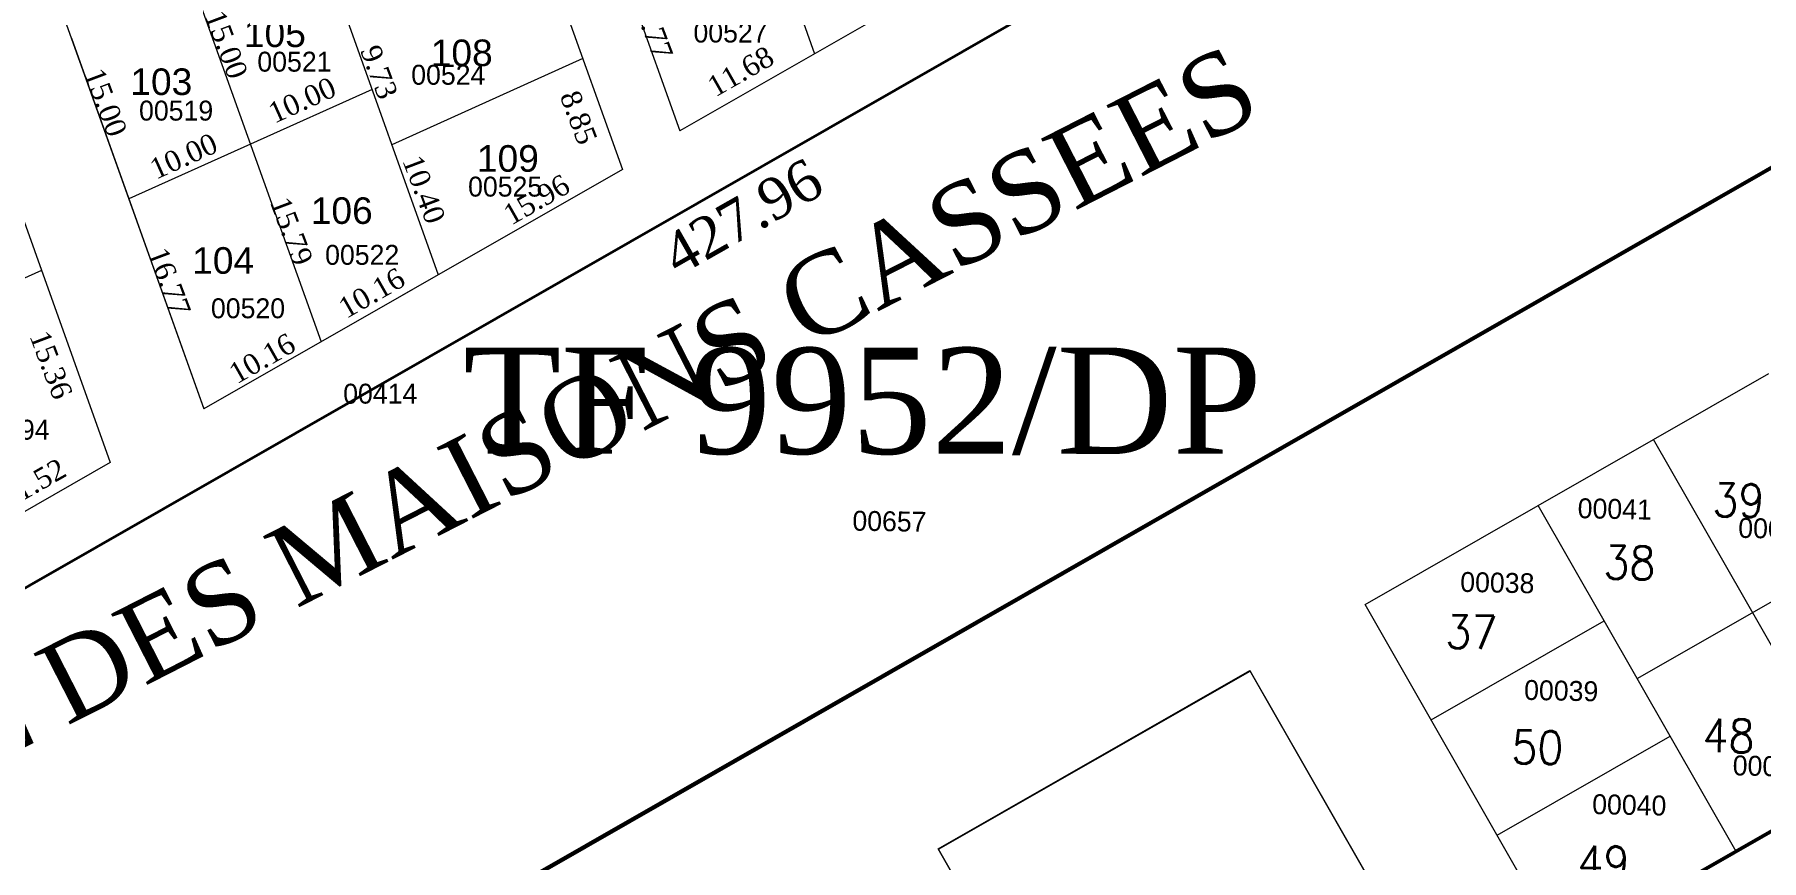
# Model space of a CAD drawing. Header units: metres. Extents: x 245225 to 248406, y 1633796 to 1637634.
# Drawn here: x 245689.7 to 245819.6, y 1636711.4 to 1636773.6 of the extents above; entities that cross this region are included whole.
import ezdxf
from ezdxf.enums import TextEntityAlignment as Align

# ---------------------------------------------------------------- set-up
doc = ezdxf.new("R2010")
doc.units = ezdxf.units.M
doc.header["$MEASUREMENT"] = 0
doc.layers.add('A_revoir_niveau_0', color=7, linetype='Continuous')
doc.layers.add('historique_numero_parcelle', color=7, linetype='Continuous')
for name, color, linetype, lineweight in [('LIMITES TITRES FONCIERS', 7, 'Continuous', 0), ('SUP COLLEC1', 90, 'Continuous', 0), ('Toponymie', 7, 'Continuous', 30)]:
    doc.layers.add(name, color=color, linetype=linetype, lineweight=lineweight)
doc.layers.add('LIMITES_PARCELLES', color=7, linetype='Continuous', lineweight=0, true_color=0xffffff)
doc.styles.get("Standard").update_dxf_attribs({"font": 'txt.shx'})
doc.styles.add('Style-Bookman Old Style', font='BOOKOS.TTF')
doc.styles.add('Style-FANCY', font='FANCY.shx')
doc.styles.add('Style-STANDARD', font='STANDARD.shx')
doc.styles.add('Style-Times New Roman', font='times.ttf')

# ---------------------------------------------------------------- blocks, each defined once
blk = doc.blocks.new('*U571')
at = {"layer": 'LIMITES TITRES FONCIERS', "color": 5, "linetype": 'Continuous', "lineweight": 53, "flags": 128}
blk.add_lwpolyline([(-220.886155, -16.798387), (-150.631459, -149.738903), (220.886211, 74.538191), (179.075952, 149.738863), (-2.488738, 67.013773)], dxfattribs=at)
blk = doc.blocks.new('*U572')
at = {"layer": 'LIMITES TITRES FONCIERS', "color": 5, "lineweight": 53}
blk.add_3dface([(150.99, 218.565), (172.07, 180.645), (-200.3, -43.995), (-220.59, -5.595)], dxfattribs=at)

msp = doc.modelspace()

# ---------------------------------------------------------------- linework, layer by layer
at = {"layer": 'A_revoir_niveau_0', "color": 7, "linetype": 'Continuous', "lineweight": 0}
for p, q in [((245739.39575, 1636797.256238, -0.007546), (245748.369959, 1636772.1232, 0.06739)), ((245728.876837, 1636792.517054, -0.005522), (245738.231373, 1636766.318877, 0.07259)), ((245724.401358, 1636790.083776, -0.003566), (245733.921253, 1636763.422495, 0.075927)), ((245710.025294, 1636783.606794, -0.0008), (245720.064978, 1636755.489802, 0.083033)), ((245700.878414, 1636779.485764, 0.00096), (245711.248817, 1636750.442565, 0.087554)), ((245691.731533, 1636775.364734, 0.00272), (245702.432655, 1636745.395328, 0.092076)), ((245692.472399, 1636773.289876, 0.008906), (245702.432655, 1636745.395328, 0.092076)), ((245684.480172, 1636771.882669, 0.00468), (245695.379726, 1636741.357538, 0.095693)), ((245789.787621, 1636730.659894), (245820.161064, 1636748.047378)), ((245826.386495, 1636717.045146), (245811.482937, 1636743.079526)), ((245817.708368, 1636712.077293), (245802.804811, 1636738.111673)), ((245810.25659, 1636725.094483), (245827.612843, 1636735.030188)), ((245804.691179, 1636704.625514), (245789.787621, 1636730.659894)), ((245794.755473, 1636721.981768), (245807.772663, 1636729.433546)), ((245757.678552, 1636712.27884), (245781.109494, 1636725.692042)), ((245796.013052, 1636699.657662), (245781.109494, 1636725.692042)), ((245804.691179, 1636704.625514), (245835.064622, 1636722.012998)), ((245799.723326, 1636713.303641), (245812.740516, 1636720.75542)), ((245772.58211, 1636686.24446), (245757.678552, 1636712.27884))]:
    msp.add_line(p, q, dxfattribs=at)
at = {"layer": 'A_revoir_niveau_0', "color": 5, "linetype": 'Continuous', "lineweight": 40, "flags": 128}
msp.add_lwpolyline([(245904.959091, 1636911.461804), (245930.174433, 1636870.015722), (245558.774122, 1636657.389392), (245538.087021, 1636715.325371), (245520.969777, 1636762.92637), (245579.818956, 1636789.440258), (245596.181416, 1636760.857858), (245630.890655, 1636780.716536), (245645.799611, 1636754.679451), (245738.660151, 1636806.92273), (245723.770592, 1636833.859662), (245904.959091, 1636911.461804)], close=True, dxfattribs=at)
at = {"layer": 'A_revoir_niveau_0', "color": 7, "linetype": 'Continuous', "lineweight": 0}
msp.add_3dface([(245757.697271, 1636712.246141), (245781.128461, 1636725.659289), (245796.006554, 1636699.669013), (245772.575364, 1636686.255865)], dxfattribs=at)
at = {"layer": 'LIMITES TITRES FONCIERS', "color": 5, "linetype": 'Continuous', "lineweight": 53}
msp.add_3dface([(245570.711604, 1636620.550182), (245947.259177, 1636836.275747), (245967.483836, 1636797.856792), (245590.07586, 1636581.7879)], dxfattribs=at)
at = {"layer": 'SUP COLLEC1', "color": 7, "linetype": 'Continuous', "lineweight": 0}
for p, q in [((245930.174, 1636870.01), (245558.774, 1636657.389)), ((245776.390451, 1636788.164883, 0.05302), (245738.231373, 1636766.318877, 0.07259)), ((245730.946161, 1636771.754494, 0.051084), (245716.570098, 1636765.277512, 0.05385)), ((245715.08571, 1636769.434669, 0.041455), (245696.791948, 1636761.192609, 0.044975)), ((245733.921253, 1636763.422495, 0.075927), (245702.432655, 1636745.395328, 0.092076)), ((245732.158021, 1636762.413048, 0.076831), (245702.432655, 1636745.395328, 0.092076)), ((245690.215309, 1636755.820928, 0.052569), (245668.887655, 1636746.21198, 0.056673)), ((245695.379726, 1636741.357538, 0.095693), (245658.351847, 1636720.159143, 0.114683))]:
    msp.add_line(p, q, dxfattribs=at)
at = {"layer": 'SUP COLLEC1', "color": 1, "linetype": 'Continuous', "lineweight": 30}
msp.add_line((245930.174415, 1636870.015632), (245558.774104, 1636657.389302), dxfattribs=at)
at = {"layer": 'SUP COLLEC1', "linetype": 'Continuous', "lineweight": 40}
msp.add_3dface([(245893.276, 1636930.665), (245930.174, 1636870.01), (245558.774, 1636657.389), (245520.97, 1636762.926)], dxfattribs=at)

# ---------------------------------------------------------------- block references
at = {"layer": 'LIMITES TITRES FONCIERS', "color": 5, "linetype": 'Continuous', "lineweight": 53, "rotation": 358.6901}
msp.add_blockref('*U571', (245724.72674, 1636766.806508), dxfattribs=at)
msp.add_blockref('*U571', (245724.72674, 1636766.806508), dxfattribs=at)
at = {"layer": 'LIMITES TITRES FONCIERS', "color": 5, "lineweight": 53, "rotation": 358.690123}
msp.add_blockref('*U572', (245791.329628, 1636621.192749), dxfattribs=at)

# ---------------------------------------------------------------- texts
at = {"layer": 'historique_numero_parcelle', "color": 3, "extrusion": (-0.0009914206206706, 0.002627553901933, 0.9999960565150471), "style": 'Style-FANCY'}
for s, p in [('00527', (245741.931006, 1636768.708802, 4057.134367)), ('00521', (245709.12533, 1636766.515832, 4057.134367)), ('00524', (245720.700612, 1636765.530647, 4057.134367)), ('00519', (245700.226155, 1636762.832974, 4057.134367)), ('00525', (245724.977285, 1636757.111585, 4057.134367)), ('00522', (245714.223444, 1636751.976365, 4057.134367)), ('00520', (245705.634505, 1636747.954838, 4057.134367)), ('00494', (245687.919859, 1636738.816183, 4057.134367))]:
    msp.add_text(s, height=1.499994, rotation=7.5e-05, dxfattribs=at).set_placement(p, align=Align.MIDDLE_CENTER)
at = {"layer": 'historique_numero_parcelle', "color": 7, "linetype": 'Continuous', "lineweight": 0, "style": 'Style-FANCY'}
msp.add_text('00414', height=1.499994, rotation=0.1323, dxfattribs=at).set_placement((245715.703556, 1636746.541092), align=Align.MIDDLE_CENTER)
at = {"layer": 'historique_numero_parcelle', "color": 3, "extrusion": (-0.0676744538426685, -0.021954042217234, 0.9974658832899601), "style": 'Style-FANCY'}
msp.add_text('00657', height=1.499994, rotation=71.147328, dxfattribs=at).set_placement((-1481030.232572, 736946.675917, -52553.523824), align=Align.MIDDLE_CENTER)
at = {"layer": 'historique_numero_parcelle', "color": 92, "linetype": 'Continuous', "lineweight": 0, "style": 'Style-FANCY'}
for s, p in [('00041', (245808.569758, 1636737.861628)), ('00043', (245820.64767, 1636736.380602)), ('00038', (245799.733564, 1636732.316)), ('00039', (245804.538683, 1636724.185985)), ('00042', (245820.23161, 1636718.505443)), ('00040', (245809.660851, 1636715.58763))]:
    msp.add_text(s, height=1.499994, rotation=358.798932, dxfattribs=at).set_placement(p, align=Align.MIDDLE_CENTER)
at = {"layer": 'LIMITES TITRES FONCIERS', "color": 1, "linetype": 'Continuous', "lineweight": 30, "style": 'Style-Bookman Old Style'}
msp.add_text('TF 9952/DP', height=8, dxfattribs=at).set_placement((245721.931232, 1636750.010928), align=Align.TOP_LEFT)
at = {"layer": 'limites_parcelles', "color": 7, "lineweight": 0, "extrusion": (-0.0009914206206711, 0.0026275539019327, 0.9999960565150471), "char_height": 1.55, "attachment_point": 8, "text_direction": (0.35302193633797135, -0.9356108312771036, 0.002807999493620861), "line_spacing_factor": 0.864913}
for s, insert in [('\\fSylfaen|b0|i0|c00|p23;14.77', (245735.355896, 1636773.99273, 0.049575)), ('\\fSylfaen|b0|i0|c00|p23;15.00', (245703.38048, 1636772.535847, 0.021702)), ('\\fSylfaen|b0|i0|c00|p23;9.73', (245714.867822, 1636770.458636, 0.038549)), ('\\fSylfaen|b0|i0|c00|p23;15.00', (245694.300424, 1636768.184852, 0.024132)), ('\\fSylfaen|b0|i0|c00|p23;8.85', (245729.87782, 1636767.037849, 0.062419)), ('\\fSylfaen|b0|i0|c00|p23;10.40', (245718.24349, 1636761.631271, 0.06509)), ('\\fSylfaen|b0|i0|c00|p23;15.79', (245708.281576, 1636758.489181, 0.06347)), ('\\fSylfaen|b0|i0|c00|p23;16.77', (245699.083653, 1636754.686752, 0.064342)), ('\\fSylfaen|b0|i0|c00|p23;15.36', (245690.195327, 1636748.42585, 0.071981))]:
    msp.add_mtext(s, dxfattribs=dict(at, insert=insert))
at = {"layer": 'limites_parcelles', "color": 7, "lineweight": 0, "extrusion": (-0.0009914206206707, 0.002627553901933, 0.9999960565150471), "char_height": 1.55, "attachment_point": 2, "text_direction": (0.8688707311353793, 0.4950388468144604, -0.00043899986415524457), "line_spacing_factor": 0.864913}
for s, insert in [('\\fSylfaen|b0|i0|c00|p23;11.68', (245742.423343, 1636771.476602, 0.063193)), ('\\fSylfaen|b0|i0|c00|p23;15.96', (245727.064866, 1636761.824154, 0.073329)), ('\\fSylfaen|b0|i0|c00|p23;10.16', (245714.664041, 1636754.801619, 0.079487)), ('\\fSylfaen|b0|i0|c00|p23;10.16', (245706.420657, 1636749.876074, 0.084256)), ('\\fSylfaen|b0|i0|c00|p23;11.52', (245689.177155, 1636740.449397, 0.09193))]:
    msp.add_mtext(s, dxfattribs=dict(at, insert=insert))
at = {"layer": 'limites_parcelles', "color": 7, "lineweight": 0, "extrusion": (-0.0009914206206709, 0.0026275539019326, 0.9999960565150471), "char_height": 1.55, "attachment_point": 2, "text_direction": (0.911601967703766, 0.41107398543647106, -0.0001759999937646723), "line_spacing_factor": 0.864913}
for insert in [(245709.496365, 1636769.346446, 0.036146), (245700.584566, 1636765.128764, 0.038393)]:
    msp.add_mtext('\\fSylfaen|b0|i0|c00|p23;10.00', dxfattribs=dict(at, insert=insert))
at = {"layer": 'limites_parcelles', "color": 7, "lineweight": 0, "insert": (245742.166728, 1636761.215974), "char_height": 3.1, "attachment_point": 2, "rotation": 29.672315118258773, "line_spacing_factor": 0.864913}
msp.add_mtext('\\fSylfaen|b0|i0|c00|p23;427.96', dxfattribs=at)
at = {"layer": 'SUP COLLEC1', "color": 7, "linetype": 'Continuous', "lineweight": 40, "extrusion": (-0.0009914206206706, 0.002627553901933, 0.9999960565150471), "char_height": 2, "attachment_point": 5, "text_direction": (0.9999995089593616, 9.999995089593617e-07, 0.0009909995133787273), "line_spacing_factor": 0.6}
for s, insert in [('\\fArial|b0|i0|c00|p39;105', (245707.776377, 1636773.610778, 0.023236)), ('\\fArial|b0|i0|c00|p39;108', (245721.831518, 1636772.17787, 0.040936)), ('\\fArial|b0|i0|c00|p39;103', (245699.231585, 1636770.00355, 0.024243)), ('\\fArial|b0|i0|c00|p39;109', (245725.304822, 1636764.229187, 0.065265)), ('\\fArial|b0|i0|c00|p39;106', (245712.805158, 1636760.301175, 0.063193)), ('\\fArial|b0|i0|c00|p39;104', (245703.884456, 1636756.549549, 0.064207))]:
    msp.add_mtext(s, dxfattribs=dict(at, insert=insert))
at = {"layer": 'toponymie', "color": 7, "linetype": 'Continuous', "lineweight": 0, "style": 'Style-Times New Roman'}
msp.add_text('ZONE DES MAISONS CASSEES', height=6, rotation=27.0794, dxfattribs=at).set_placement((245724.05459, 1636741.215581), align=Align.MIDDLE_CENTER)
at = {"layer": 'toponymie', "color": 7, "linetype": 'Continuous', "lineweight": 0, "char_height": 2.499864, "attachment_point": 5, "rotation": 358.68792682025895, "line_spacing_factor": 0.6, "style": 'Style-STANDARD'}
for s, insert in [('39\\P', (245817.872654, 1636738.50754)), ('38\\P', (245809.677264, 1636733.815972)), ('37\\P', (245797.784538, 1636728.594297)), ('48\\P', (245817.128726, 1636720.79807)), ('50\\P', (245802.752317, 1636719.916364)), ('49\\P', (245807.71973, 1636711.238425))]:
    msp.add_mtext(s, dxfattribs=dict(at, insert=insert))

doc.saveas('drawing.dxf')
